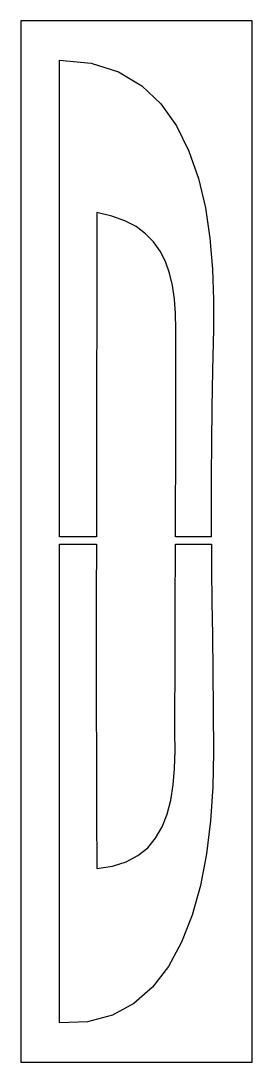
# Model space of a CAD drawing. Extents: x 0 to 24, y 0 to 108.
import ezdxf

# ---------------------------------------------------------------- set-up
doc = ezdxf.new("R2010")
doc.units = 0
doc.layers.add('CUT', color=7, linetype='Continuous')
doc.layers.add('OUTSIDE', color=1, linetype='Continuous')

msp = doc.modelspace()

# ---------------------------------------------------------------- linework, layer by layer
at = {"layer": 'CUT'}
for points in [[(16.1548, 97.1), (17.4432, 94.49), (18.422, 91.64), (19.1411, 88.6), (19.6105, 85.45), (19.8901, 82.25), (20, 79.08), (19.98, 76.01), (19.8801, 71.76), (19.8102, 67.87), (19.7703, 64.25), (19.7503, 60.83), (19.7503, 57.54), (19.7598, 54.476), (16.0387, 54.476), (16.0449, 57.49), (16.0649, 62.25), (16.0749, 66.71), (16.0849, 70.64), (16.0949, 73.82), (16.0949, 76.03), (16.0549, 77.64), (15.9451, 79.14), (15.7353, 80.54), (15.4357, 81.84), (15.0162, 83.03), (14.4669, 84.11), (13.7778, 85.07), (12.9488, 85.92), (11.9501, 86.66), (10.7915, 87.27), (9.4332, 87.75), (7.8851, 88.12), (7.8851, 82.45), (7.8752, 76.78), (7.8652, 71.11), (7.8552, 65.44), (7.8452, 59.77), (7.8359, 54.476), (4, 54.476), (4, 62.32), (4, 70.64), (4, 78.96), (4, 87.28), (4, 95.6), (4, 103.92), (7.3059, 103.62), (10.1423, 102.71), (12.5393, 101.27), (14.5368, 99.38)], [(19.8302, 47.73), (19.8702, 44.25), (19.9101, 40.53), (19.9501, 36.51), (19.98, 32.11), (19.9201, 28.56), (19.6904, 25.04), (19.2609, 21.61), (18.6317, 18.33), (17.7728, 15.25), (16.6642, 12.43), (15.3059, 9.93), (13.6679, 7.79), (11.7303, 6.08), (9.4931, 4.86), (6.9164, 4.17), (4, 4.08), (4, 12.4), (4, 20.72), (4, 29.04), (4, 37.36), (4, 45.68), (4, 53.724), (7.8345, 53.724), (7.8252, 48.43), (7.8252, 42.76), (7.8252, 37.09), (7.8352, 31.42), (7.8552, 25.75), (7.8851, 20.08), (9.5231, 20.33), (10.9413, 20.78), (12.1398, 21.42), (13.1586, 22.24), (13.9875, 23.24), (14.6467, 24.4), (15.166, 25.71), (15.5456, 27.17), (15.7953, 28.76), (15.9451, 30.47), (16.005, 32.3), (15.975, 34.22), (15.975, 34.92), (15.985, 36.86), (15.995, 39.83), (16.005, 43.59), (16.025, 47.94), (16.035, 52.65), (16.0372, 53.724), (19.7657, 53.724), (19.7903, 51.06)]]:
    msp.add_lwpolyline(points, close=True, dxfattribs=at)
at = {"layer": 'OUTSIDE'}
msp.add_lwpolyline([(0, 0), (24, 0), (24, 108), (0, 108)], close=True, dxfattribs=at)

doc.saveas('drawing.dxf')
